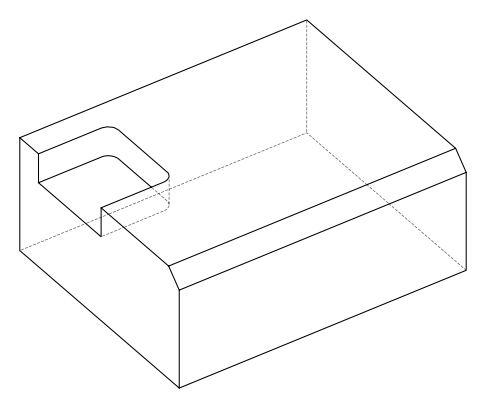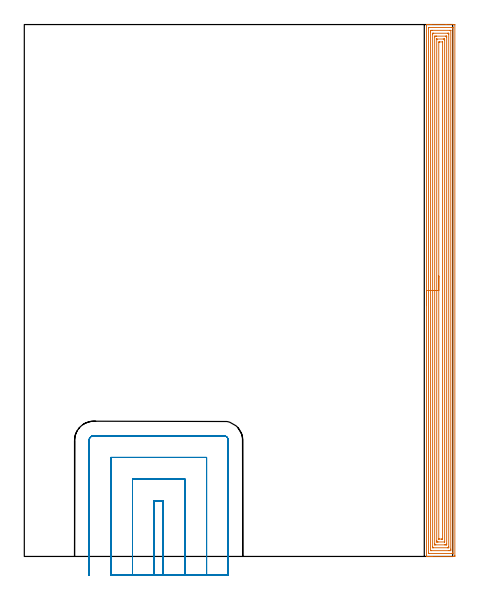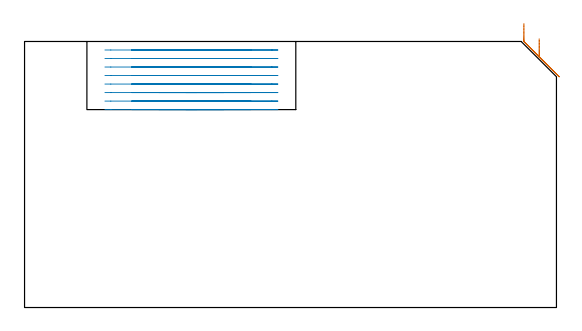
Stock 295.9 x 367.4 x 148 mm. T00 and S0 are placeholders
(PLAN: 2 operations, 1 tool changes, 39 min)
(1 AREA_MILL | FG_CHAMFER_SURFACE | UGT0205_001 | 20.95 min | 70569 mm3)
(2 MILL_SLOT | SLOT_PARTIAL_RECTANGULAR | UGT0201_094 | Follow Part, ap 5, ae 75% | 18.03 min | 408494 mm3)
(TOOL UGT0205_001 | Chamfer Mill 20 x 3 x 45 deg. | D20 FL50 Z2)
(TOOL UGT0201_094 | End mill 20 mm | D20 FL38 Z4)
(OP 1 AREA_MILL)
G17 G21 G94 G90
T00 M6
G54
G17 G0 G90 X277.8 Y173.7 S1061 M3
G43 Z158. H0
G94 G1 Y173.738 Z157.128 F250.
Y173.852 Z156.263
Y174.041 Z155.412
Y174.303 Z154.58
Y174.637 Z153.774
Y175.04 Z153.
Y175.508 Z152.264
Y176.04 Z151.572
Y176.629 Z150.929
Y177.272 Z150.34
Y177.964 Z149.808
Y178.7 Z149.34
Y179.474 Z148.937
Y180.28 Z148.603
Y181.112 Z148.341
Y181.964 Z148.152
Y182.828 Z148.038
Y183.7 Z148.
Y367.232
X277.803 Y367.391 Z147.988
X277.823 Y367.4 Z147.967
X278.18 Z147.62
X278.524 Z147.275
X279.19 Z146.605
X280.408 Z145.389
X280.961 Z144.834
X291.446 Z134.352
X296.895 Z128.902
X297.173 Y367.398 Z128.624
X297.392 Y367.39 Z128.406
X297.399 Y367.17 Z128.399
X297.4 Y0.614 Z128.4
X297.396 Y0.227 Z128.402
X297.392 Y0.01 Z128.406
X297.171 Y0. Z128.626
X281.57 Z144.225
X280.961 Z144.834
X280.408 Z145.389
X280.075 Z145.721
X279.523 Z146.273
X279.19 Z146.605
X278.524 Z147.275
X278.18 Z147.62
X277.823 Z147.967
X277.803 Y0.008 Z147.988
X277.8 Y0.168 Z148.
Y183.7
X279.214 Z146.586
Y364.999
X279.216 Y365.216 Z146.584
X279.219 Y365.325 Z146.581
X279.221 Y365.375 Z146.579
X279.231 Y365.39 Z146.569
X279.281 Y365.392 Z146.519
X279.679 Y365.399 Z146.121
X295.614 Z130.186
X295.858 Y365.395 Z129.942
X295.967 Y365.39 Z129.833
X295.98 Y365.386 Z129.82
X295.981 Y365.369 Z129.819
X295.984 Y365.32 Z129.816
X295.985 Y365.221 Z129.815
X295.986 Y365.024 Z129.814
Y2.401
X295.984 Y2.184 Z129.816
X295.981 Y2.075 Z129.819
X295.979 Y2.025 Z129.821
X295.969 Y2.01 Z129.831
X295.919 Y2.008 Z129.881
X295.521 Y2.001 Z130.279
X279.586 Z146.214
X279.343 Y2.005 Z146.457
X279.233 Y2.01 Z146.567
X279.221 Y2.014 Z146.579
X279.219 Y2.031 Z146.581
X279.216 Y2.08 Z146.584
X279.215 Y2.179 Z146.585
X279.214 Y2.376 Z146.586
Y183.7
X280.628 Z145.172
X280.629 Y362.32 Z145.171
X280.63 Y362.654 Z145.17
X280.634 Y363.213 Z145.166
X280.635 Y363.371 Z145.165
X280.784 Y363.391 Z145.016
X280.961 Y363.395 Z144.839
X281.661 Y363.4 Z144.139
X281.846 Z143.954
X294.054 Z131.746
X294.239 Y363.398 Z131.561
X294.425 Y363.395 Z131.375
X294.547 Y363.39 Z131.253
X294.566 Y363.381 Z131.234
X294.568 Y363.364 Z131.232
X294.57 Y363.325 Z131.23
X294.571 Y363.213 Z131.229
Y5.08
X294.57 Y4.746 Z131.23
X294.566 Y4.187 Z131.234
X294.565 Y4.029 Z131.235
X294.416 Y4.009 Z131.384
X294.239 Y4.005 Z131.561
X293.539 Y4. Z132.261
X293.354 Z132.446
X281.146 Z144.654
X280.961 Y4.002 Z144.839
X280.775 Y4.005 Z145.025
X280.653 Y4.01 Z145.147
X280.635 Y4.019 Z145.165
X280.633 Y4.036 Z145.167
X280.63 Y4.075 Z145.17
X280.629 Y4.187 Z145.171
X280.628 Y183.7 Z145.172
X282.043 Z143.757
Y360.534
X282.044 Y361.227 Z143.756
X282.047 Y361.327 Z143.753
X282.049 Y361.38 Z143.751
X282.088 Y361.39 Z143.712
X282.302 Y361.395 Z143.498
X282.731 Y361.4 Z143.069
X282.758 Z143.042
X292.496 Z133.304
X292.905 Y361.396 Z132.895
X293.11 Y361.39 Z132.69
X293.151 Y361.387 Z132.649
X293.154 Y361.352 Z132.646
X293.155 Y361.292 Z132.645
X293.157 Y360.732 Z132.643
Y360.534
Y6.866
X293.156 Y6.173 Z132.644
X293.153 Y6.073 Z132.647
X293.151 Y6.02 Z132.649
X293.112 Y6.01 Z132.688
X292.898 Y6.005 Z132.902
X292.469 Y6. Z133.331
X292.442 Z133.358
X282.704 Z143.096
X282.295 Y6.004 Z143.505
X282.091 Y6.01 Z143.709
X282.049 Y6.013 Z143.751
X282.047 Y6.048 Z143.753
X282.045 Y6.108 Z143.755
X282.043 Y6.668 Z143.757
Y6.866
Y183.7
X283.457 Z142.343
X283.458 Y358.908 Z142.342
X283.459 Y359.069 Z142.341
X283.464 Y359.382 Z142.336
X283.616 Y359.39 Z142.184
X283.858 Y359.397 Z141.942
X284.502 Y359.4 Z141.298
X284.74 Z141.06
X290.937 Z134.863
X291.584 Y359.396 Z134.216
X291.676 Y359.394 Z134.124
X291.726 Y359.39 Z134.074
X291.736 Y359.23 Z134.064
X291.741 Y358.908 Z134.059
X291.743 Y358.748 Z134.057
X291.742 Y8.492 Z134.058
X291.741 Y8.331 Z134.059
X291.736 Y8.019 Z134.064
X291.584 Y8.01 Z134.216
X291.342 Y8.003 Z134.458
X290.698 Y8. Z135.102
X290.46 Z135.34
X284.263 Z141.537
X283.616 Y8.004 Z142.184
X283.524 Y8.006 Z142.276
X283.474 Y8.01 Z142.326
X283.464 Y8.17 Z142.336
X283.459 Y8.492 Z142.341
X283.458 Y8.652 Z142.342
X283.457 Y183.7 Z142.343
X284.871 Z140.929
X284.872 Y357.222 Z140.928
X284.873 Y357.352 Z140.927
X284.876 Y357.382 Z140.924
X284.878 Y357.39 Z140.922
X284.891 Y357.393 Z140.909
X284.954 Y357.398 Z140.846
X289.379 Y357.4 Z136.421
X289.813 Y357.399 Z135.987
X290.268 Y357.396 Z135.532
X290.317 Y357.39 Z135.483
X290.322 Y357.341 Z135.478
X290.326 Y356.961 Z135.474
X290.329 Y356.441 Z135.471
X290.328 Y10.178 Z135.472
X290.327 Y10.049 Z135.473
X290.324 Y10.018 Z135.476
X290.323 Y10.01 Z135.477
X290.309 Y10.007 Z135.491
X290.246 Y10.002 Z135.554
X285.822 Y10. Z139.978
X285.387 Y10.001 Z140.413
X284.932 Y10.004 Z140.868
X284.883 Y10.01 Z140.917
X284.878 Y10.059 Z140.922
X284.874 Y10.439 Z140.926
X284.872 Y10.958 Z140.928
X284.871 Y183.7 Z140.929
X286.285 Z139.515
X286.286 Y355.175 Z139.514
X286.292 Y355.385 Z139.508
X286.712 Y355.396 Z139.088
X286.935 Y355.4 Z138.865
X288.826 Y355.399 Z136.974
X288.848 Y355.396 Z136.952
X288.908 Y355.378 Z136.892
X288.915 Y355.189 Z136.885
Y355.175
X288.914 Y12.225 Z136.886
X288.908 Y12.015 Z136.892
X288.488 Y12.004 Z137.312
X288.265 Y12. Z137.535
X286.374 Y12.001 Z139.426
X286.352 Y12.004 Z139.448
X286.292 Y12.022 Z139.508
X286.286 Y12.211 Z139.514
X286.285 Y12.225 Z139.515
Y183.7
Y184.572 Z139.553
Y185.436 Z139.667
Y186.288 Z139.855
Y187.12 Z140.118
Y187.926 Z140.452
Y188.7 Z140.854
Y189.436 Z141.323
Y190.128 Z141.854
Y190.771 Z142.444
Y191.36 Z143.087
Y191.892 Z143.779
Y192.36 Z144.515
Y192.763 Z145.288
Y193.097 Z146.094
Y193.359 Z146.926
Y193.548 Z147.778
Y193.662 Z148.643
Y193.7 Z149.515
G0 Z158.
M5
M2
(OP 2 MILL_SLOT)
G17 G21 G94 G90
T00 M6
G54
G17 G0 G90 X95.9 Y-13. S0 M3
G43 Z158. H0
Z143.262
G94 G1 Y-10. F250.
Y38.4 F500.
X89.7
Y-10.
Y-13. F250.
X110.9
Y-10.
Y53.4 F500.
X74.7
Y-10.
Y-13. F250.
X125.9
Y-10.
Y68.4 F500.
X59.7
Y-10.
Y-13. F250.
X140.9
Y-10.
Y80.1 F500.
G3 X137.6 Y83.4 R3.3
G1 X48.
G3 X44.7 Y80.1 R3.3
G1 Y-10.
Y-13. F250.
G0 X95.9 Z138.525
G1 Y-10.
Y38.4 F500.
X89.7
Y-10.
Y-13. F250.
X110.9
Y-10.
Y53.4 F500.
X74.7
Y-10.
Y-13. F250.
X125.9
Y-10.
Y68.4 F500.
X59.7
Y-10.
Y-13. F250.
X140.9
Y-10.
Y80.1 F500.
G3 X137.6 Y83.4 R3.3
G1 X48.
G3 X44.7 Y80.1 R3.3
G1 Y-10.
Y-13. F250.
G0 X95.9 Z133.787
G1 Y-10.
Y38.4 F500.
X89.7
Y-10.
Y-13. F250.
X110.9
Y-10.
Y53.4 F500.
X74.7
Y-10.
Y-13. F250.
X125.9
Y-10.
Y68.4 F500.
X59.7
Y-10.
Y-13. F250.
X140.9
Y-10.
Y80.1 F500.
G3 X137.6 Y83.4 R3.3
G1 X48.
G3 X44.7 Y80.1 R3.3
G1 Y-10.
Y-13. F250.
G0 X95.9 Z129.05
G1 Y-10.
Y38.4 F500.
X89.7
Y-10.
Y-13. F250.
X110.9
Y-10.
Y53.4 F500.
X74.7
Y-10.
Y-13. F250.
X125.9
Y-10.
Y68.4 F500.
X59.7
Y-10.
Y-13. F250.
X140.9
Y-10.
Y80.1 F500.
G3 X137.6 Y83.4 R3.3
G1 X48.
G3 X44.7 Y80.1 R3.3
G1 Y-10.
Y-13. F250.
G0 X95.9 Z124.312
G1 Y-10.
Y38.4 F500.
X89.7
Y-10.
Y-13. F250.
X110.9
Y-10.
Y53.4 F500.
X74.7
Y-10.
Y-13. F250.
X125.9
Y-10.
Y68.4 F500.
X59.7
Y-10.
Y-13. F250.
X140.9
Y-10.
Y80.1 F500.
G3 X137.6 Y83.4 R3.3
G1 X48.
G3 X44.7 Y80.1 R3.3
G1 Y-10.
Y-13. F250.
G0 X95.9 Z119.575
G1 Y-10.
Y38.4 F500.
X89.7
Y-10.
Y-13. F250.
X110.9
Y-10.
Y53.4 F500.
X74.7
Y-10.
Y-13. F250.
X125.9
Y-10.
Y68.4 F500.
X59.7
Y-10.
Y-13. F250.
X140.9
Y-10.
Y80.1 F500.
G3 X137.6 Y83.4 R3.3
G1 X48.
G3 X44.7 Y80.1 R3.3
G1 Y-10.
Y-13. F250.
G0 X95.9 Z114.837
G1 Y-10.
Y38.4 F500.
X89.7
Y-10.
Y-13. F250.
X110.9
Y-10.
Y53.4 F500.
X74.7
Y-10.
Y-13. F250.
X125.9
Y-10.
Y68.4 F500.
X59.7
Y-10.
Y-13. F250.
X140.9
Y-10.
Y80.1 F500.
G3 X137.6 Y83.4 R3.3
G1 X48.
G3 X44.7 Y80.1 R3.3
G1 Y-10.
Y-13. F250.
G0 X95.9 Z110.1
G1 Y-10.
Y38.4 F500.
X89.7
Y-10.
Y-13. F250.
X110.9
Y-10.
Y53.4 F500.
X74.7
Y-10.
Y-13. F250.
X125.9
Y-10.
Y68.4 F500.
X59.7
Y-10.
Y-13. F250.
X140.9
Y-10.
Y80.1 F500.
G3 X137.6 Y83.4 R3.3
G1 X48.
G3 X44.7 Y80.1 R3.3
G1 Y-10.
Y-13. F250.
G0 Z158.
M5
M2
